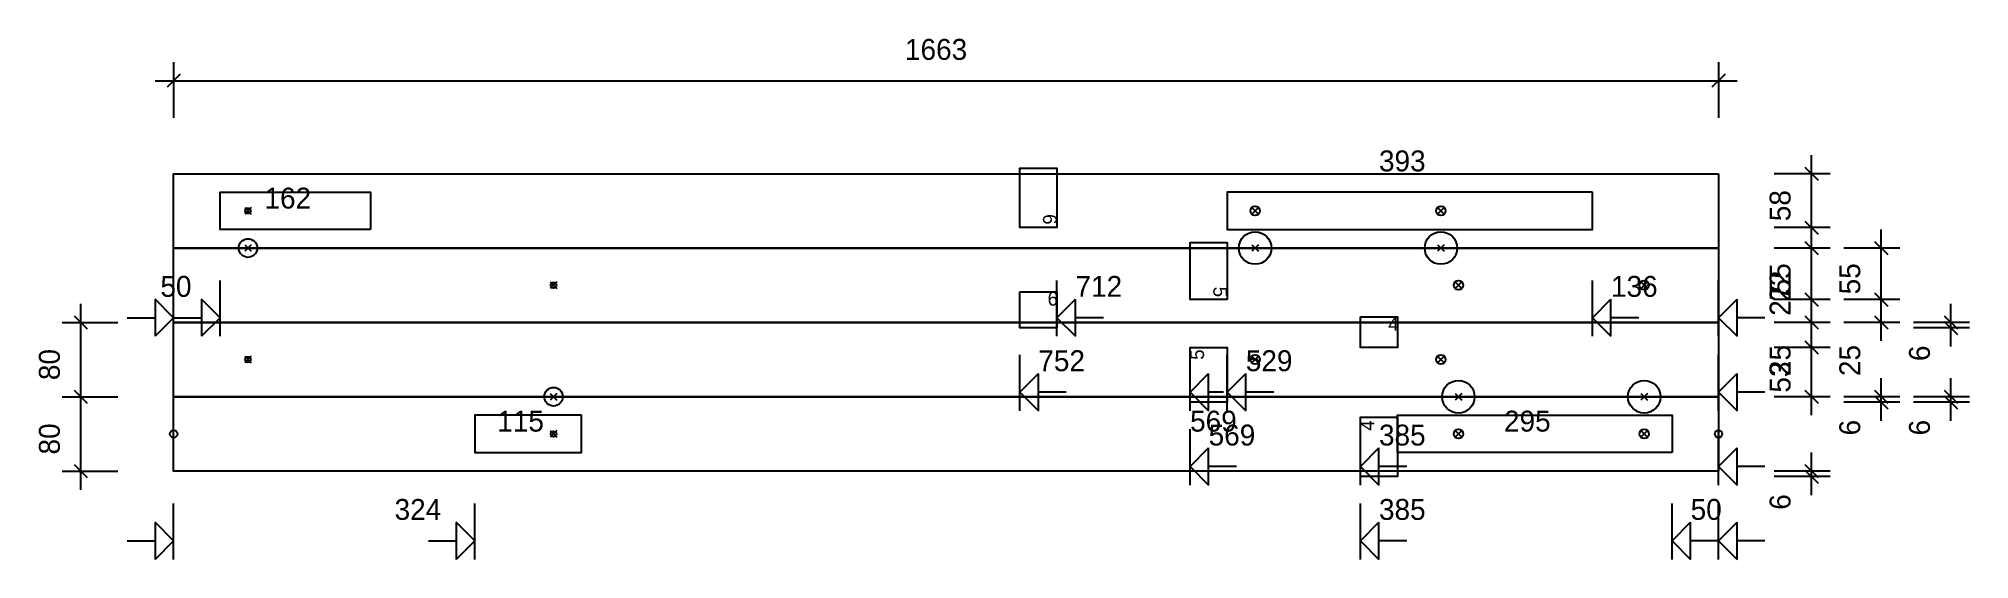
# Model space of a CAD drawing. Header units: millimetres. Extents: x -145 to 1933, y -95 to 465.
import ezdxf
from ezdxf.enums import TextEntityAlignment as Align

# ---------------------------------------------------------------- set-up
doc = ezdxf.new("R2010")
doc.units = ezdxf.units.MM
for name, color, linetype in [('2_SP1-2R', 7, 'CONTINUOUS'), ('CONTOUR', 7, 'CONTINUOUS'), ('CUT_HANDRAIL', 7, 'CONTINUOUS'), ('CUT_STEP', 7, 'CONTINUOUS'), ('CUT_STEPTEXT', 7, 'CONTINUOUS'), ('CUT_VANGTENON', 7, 'CONTINUOUS'), ('DIMLINES', 7, 'CONTINUOUS'), ('DIMLINESTEXT', 7, 'CONTINUOUS'), ('DRILLINGS', 7, 'CONTINUOUS')]:
    doc.layers.add(name, color=color, linetype=linetype)

msp = doc.modelspace()

# ---------------------------------------------------------------- linework, layer by layer
at = {"layer": '2_SP1-2R', "color": 0}
for centre in [(0, 40), (1662.844, 40)]:
    msp.add_circle(centre, 4, dxfattribs=at)
at = {"layer": 'CONTOUR', "color": 0, "linetype": '0'}
for points in [[(1662.844, 320), (1662.844, 240), (0, 240), (0, 320), (1662.844, 320)], [(1662.844, 240), (1662.844, 160), (0, 160), (0, 240), (1662.844, 240)], [(1662.844, 160), (1662.844, 80), (0, 80), (0, 160), (1662.844, 160)], [(1662.844, 80), (1662.844, 0), (0, 0), (0, 80), (1662.844, 80)]]:
    msp.add_lwpolyline(points, dxfattribs=at)
at = {"layer": 'CUT_HANDRAIL', "color": 1, "linetype": '1'}
for points in [[(211.923, 260), (130.962, 260), (50, 260), (50, 300), (211.923, 300), (211.923, 260)], [(438.925, 60), (381.562, 60), (324.198, 60), (324.198, 20), (438.925, 20), (438.925, 60)]]:
    msp.add_lwpolyline(points, dxfattribs=at)
at = {"layer": 'CUT_STEP', "color": 1, "linetype": '1'}
for points in [[(950.712, 320), (950.712, 291), (950.712, 262), (910.712, 262), (910.712, 320), (910.712, 326), (950.712, 326), (950.712, 320)], [(1134.045, 240), (1134.045, 212.289), (1134.045, 184.578), (1094.045, 184.578), (1094.045, 240), (1094.045, 246), (1134.045, 246), (1134.045, 240)], [(1134.045, 240), (1134.045, 212.289), (1134.045, 184.578), (1094.045, 184.578), (1094.045, 240), (1094.045, 246), (1134.045, 246), (1134.045, 240)], [(910.712, 193), (930.712, 193), (950.712, 193), (950.712, 160), (950.712, 154), (910.712, 154), (910.712, 160), (910.712, 193)], [(1277.379, 166), (1297.379, 166), (1317.379, 166), (1317.379, 160), (1317.379, 133.123), (1277.379, 133.123), (1277.379, 160), (1277.379, 166)], [(1094.045, 80), (1094.045, 106.5), (1094.045, 133), (1134.045, 133), (1134.045, 80), (1134.045, 74), (1094.045, 74), (1094.045, 80)], [(1094.045, 80), (1094.045, 106.5), (1094.045, 133), (1134.045, 133), (1134.045, 80), (1134.045, 74), (1094.045, 74), (1094.045, 80)], [(1277.379, 0), (1277.379, 29), (1277.379, 58), (1317.379, 58), (1317.379, 0), (1317.379, -6), (1277.379, -6), (1277.379, 0)]]:
    msp.add_lwpolyline(points, dxfattribs=at)
at = {"layer": 'CUT_VANGTENON', "color": 1, "linetype": '1'}
for points in [[(1527.082, 300), (1330.564, 300), (1134.045, 300), (1134.045, 260), (1527.082, 260), (1527.082, 300)], [(1612.844, 20), (1465.111, 20), (1317.379, 20), (1317.379, 60), (1612.844, 60), (1612.844, 20)]]:
    msp.add_lwpolyline(points, dxfattribs=at)
at = {"layer": 'DIMLINES', "color": 0}
for p, q in [((0, 440), (0, 380)), ((1662.844, 440), (1662.844, 380)), ((-20, 420), (1682.844, 420)), ((7.071, 427.071), (-7.071, 412.929)), ((1669.915, 427.071), (1655.773, 412.929)), ((1762.844, 220), (1762.844, 340)), ((1782.844, 320), (1722.844, 320)), ((1755.773, 327.071), (1769.915, 312.929)), ((1782.844, 262), (1722.844, 262)), ((1755.773, 269.071), (1769.915, 254.929)), ((1762.844, 140), (1762.844, 260)), ((1837.844, 140), (1837.844, 260)), ((1782.844, 240), (1722.844, 240)), ((1782.844, 240), (1722.844, 240)), ((1755.773, 247.071), (1769.915, 232.929)), ((1755.773, 247.071), (1769.915, 232.929)), ((1857.844, 240), (1797.844, 240)), ((1830.773, 247.071), (1844.915, 232.929)), ((0, 145), (0, 205)), ((50, 145), (50, 205)), ((950.712, 145), (950.712, 205)), ((1527.082, 145), (1527.082, 205)), ((1662.844, 145), (1662.844, 205)), ((1755.773, 191.649), (1769.915, 177.507)), ((1830.773, 191.649), (1844.915, 177.507)), ((-107.071, 167.071), (-92.929, 152.929)), ((-100, 60), (-100, 180)), ((0, 165), (-20, 185)), ((-20, 185), (-20, 145)), ((50, 165), (30, 185)), ((30, 185), (30, 145)), ((950.712, 165), (970.712, 185)), ((970.712, 145), (970.712, 185)), ((1527.082, 165), (1547.082, 185)), ((1547.082, 145), (1547.082, 185)), ((1662.844, 165), (1682.844, 185)), ((1682.844, 145), (1682.844, 185)), ((1782.844, 184.578), (1722.844, 184.578)), ((1755.773, 167.071), (1769.915, 152.929)), ((1755.773, 167.071), (1769.915, 152.929)), ((1762.844, 60), (1762.844, 180)), ((1857.844, 184.578), (1797.844, 184.578)), ((1830.773, 167.071), (1844.915, 152.929)), ((1905.773, 167.071), (1919.915, 152.929)), ((1912.844, 134), (1912.844, 180)), ((-120, 160), (-60, 160)), ((-50, 165), (-20, 165)), ((0, 165), (-20, 145)), ((0, 165), (30, 165)), ((50, 165), (30, 145)), ((950.712, 165), (970.712, 145)), ((1000.712, 165), (970.712, 165)), ((1527.082, 165), (1547.082, 145)), ((1577.082, 165), (1547.082, 165)), ((1662.844, 165), (1682.844, 145)), ((1712.844, 165), (1682.844, 165)), ((1782.844, 160), (1722.844, 160)), ((1782.844, 160), (1722.844, 160)), ((1857.844, 160), (1797.844, 160)), ((1932.844, 160), (1872.844, 160)), ((1932.844, 154), (1872.844, 154)), ((1905.773, 161.071), (1919.915, 146.929)), ((910.712, 65), (910.712, 125)), ((1094.045, 65), (1094.045, 125)), ((1134.045, 65), (1134.045, 125)), ((1662.844, 65), (1662.844, 125)), ((1782.844, 133.123), (1722.844, 133.123)), ((1755.773, 140.194), (1769.915, 126.052)), ((910.712, 85), (930.712, 105)), ((930.712, 65), (930.712, 105)), ((1094.045, 85), (1114.045, 105)), ((1114.045, 65), (1114.045, 105)), ((1134.045, 85), (1154.045, 105)), ((1154.045, 65), (1154.045, 105)), ((1662.844, 85), (1682.844, 105)), ((1682.844, 65), (1682.844, 105)), ((-107.071, 87.071), (-92.929, 72.929)), ((-107.071, 87.071), (-92.929, 72.929)), ((-100, -20), (-100, 100)), ((910.712, 85), (930.712, 65)), ((960.712, 85), (930.712, 85)), ((1094.045, 85), (1114.045, 65)), ((1130.045, 85), (1114.045, 85)), ((1134.045, 85), (1154.045, 65)), ((1184.045, 85), (1154.045, 85)), ((1662.844, 85), (1682.844, 65)), ((1712.844, 85), (1682.844, 85)), ((1755.773, 87.071), (1769.915, 72.929)), ((1830.773, 87.071), (1844.915, 72.929)), ((1837.844, 54), (1837.844, 100)), ((1905.773, 87.071), (1919.915, 72.929)), ((1912.844, 54), (1912.844, 100)), ((-120, 80), (-60, 80)), ((-120, 80), (-60, 80)), ((1782.844, 80), (1722.844, 80)), ((1857.844, 80), (1797.844, 80)), ((1857.844, 74), (1797.844, 74)), ((1830.773, 81.071), (1844.915, 66.929)), ((1932.844, 80), (1872.844, 80)), ((1932.844, 74), (1872.844, 74)), ((1905.773, 81.071), (1919.915, 66.929)), ((1094.045, -15), (1094.045, 45)), ((1277.379, -15), (1277.379, 45)), ((1662.844, -15), (1662.844, 45)), ((1094.045, 5), (1114.045, 25)), ((1114.045, -15), (1114.045, 25)), ((1277.379, 5), (1297.379, 25)), ((1297.379, -15), (1297.379, 25)), ((1662.844, 5), (1682.844, 25)), ((1682.844, -15), (1682.844, 25)), ((-120, 0), (-60, 0)), ((-107.071, 7.071), (-92.929, -7.071)), ((1094.045, 5), (1114.045, -15)), ((1144.045, 5), (1114.045, 5)), ((1277.379, 5), (1297.379, -15)), ((1327.379, 5), (1297.379, 5)), ((1662.844, 5), (1682.844, -15)), ((1712.844, 5), (1682.844, 5)), ((1782.844, 0), (1722.844, 0)), ((1755.773, 7.071), (1769.915, -7.071)), ((1755.773, 1.071), (1769.915, -13.071)), ((1762.844, -26), (1762.844, 20)), ((1782.844, -6), (1722.844, -6)), ((0, -95), (0, -35)), ((324.198, -95), (324.198, -35)), ((1277.379, -95), (1277.379, -35)), ((1612.844, -95), (1612.844, -35)), ((1662.844, -95), (1662.844, -35)), ((0, -75), (-20, -55)), ((-20, -55), (-20, -95)), ((324.198, -75), (304.198, -55)), ((304.198, -55), (304.198, -95)), ((1277.379, -75), (1297.379, -55)), ((1297.379, -95), (1297.379, -55)), ((1612.844, -75), (1632.844, -55)), ((1632.844, -95), (1632.844, -55)), ((1662.844, -75), (1682.844, -55)), ((1682.844, -95), (1682.844, -55)), ((-50, -75), (-20, -75)), ((0, -75), (-20, -95)), ((274.198, -75), (304.198, -75)), ((324.198, -75), (304.198, -95)), ((1277.379, -75), (1297.379, -95)), ((1327.379, -75), (1297.379, -75)), ((1612.844, -75), (1632.844, -95)), ((1662.844, -75), (1632.844, -75)), ((1662.844, -75), (1682.844, -95)), ((1712.844, -75), (1682.844, -75))]:
    msp.add_line(p, q, dxfattribs=at)
at = {"layer": 'DRILLINGS', "color": 3}
for p, q in [((83.536, 283.536), (76.464, 276.464)), ((76.466, 283.536), (83.534, 276.464)), ((1167.581, 283.536), (1160.51, 276.464)), ((1160.511, 283.536), (1167.58, 276.464)), ((1367.581, 283.536), (1360.51, 276.464)), ((1360.511, 283.536), (1367.58, 276.464)), ((83.536, 243.536), (76.464, 236.464)), ((76.466, 243.536), (83.534, 236.464)), ((1167.581, 243.536), (1160.51, 236.464)), ((1160.511, 243.536), (1167.58, 236.464)), ((1367.581, 243.536), (1360.51, 236.464)), ((1360.511, 243.536), (1367.58, 236.464)), ((412.461, 203.536), (405.39, 196.464)), ((405.391, 203.536), (412.46, 196.464)), ((1386.379, 203.536), (1379.308, 196.464)), ((1379.309, 203.536), (1386.378, 196.464)), ((1586.379, 203.536), (1579.308, 196.464)), ((1579.309, 203.536), (1586.378, 196.464)), ((83.536, 123.536), (76.464, 116.464)), ((76.466, 123.536), (83.534, 116.464)), ((1167.581, 123.536), (1160.51, 116.464)), ((1160.511, 123.536), (1167.58, 116.464)), ((1367.581, 123.536), (1360.51, 116.464)), ((1360.511, 123.536), (1367.58, 116.464)), ((412.461, 83.536), (405.39, 76.464)), ((405.391, 83.536), (412.46, 76.464)), ((1386.379, 83.536), (1379.308, 76.464)), ((1379.309, 83.536), (1386.378, 76.464)), ((1586.379, 83.536), (1579.308, 76.464)), ((1579.309, 83.536), (1586.378, 76.464)), ((412.461, 43.536), (405.39, 36.464)), ((405.391, 43.536), (412.46, 36.464)), ((1386.379, 43.536), (1379.308, 36.464)), ((1379.309, 43.536), (1386.378, 36.464)), ((1586.379, 43.536), (1579.308, 36.464)), ((1579.309, 43.536), (1586.378, 36.464))]:
    msp.add_line(p, q, dxfattribs=at)
for centre, radius in [((80, 280), 3), ((1164.045, 280), 5), ((1364.045, 280), 5), ((80, 240), 10), ((1164.045, 240), 17.5), ((1364.045, 240), 17.5), ((408.925, 200), 3), ((1382.844, 200), 5), ((1582.844, 200), 5), ((1164.045, 120), 5), ((1364.045, 120), 5), ((80, 120), 3), ((408.925, 80), 10), ((1382.844, 80), 17.5), ((1582.844, 80), 17.5), ((408.925, 40), 3), ((1382.844, 40), 5), ((1582.844, 40), 5)]:
    msp.add_circle(centre, radius, dxfattribs=at)

# ---------------------------------------------------------------- texts
at = {"layer": 'CUT_STEPTEXT'}
for s, rotation, p in [('6', 270, (950.712, 276.5)), ('5', 270, (1134.045, 198.434)), ('5', 270, (1134.045, 198.434)), ('5', 90, (1094.045, 119.75)), ('5', 90, (1094.045, 119.75)), ('4', 90, (1277.379, 43.5))]:
    msp.add_text(s, height=15, rotation=rotation, dxfattribs=at).set_placement(p, align=Align.TOP_LEFT)
for s, p in [('6', (940.712, 193)), ('4', (1307.379, 166))]:
    msp.add_text(s, height=15, dxfattribs=at).set_placement(p, align=Align.TOP_LEFT)
at = {"layer": 'DIMLINESTEXT'}
for s, p in [('1663', (787.174, 465)), ('393', (1297.378, 345)), ('162', (97.776, 305)), ('50', (-14.248, 210)), ('712', (970.712, 210)), ('136', (1547.082, 210)), ('752', (930.712, 130)), ('529', (1154.045, 130)), ('115', (348.376, 65)), ('569', (1094.045, 65)), ('295', (1431.925, 65)), ('569', (1114.045, 50)), ('385', (1297.379, 50)), ('324', (237.827, -30)), ('385', (1297.379, -30)), ('50', (1632.844, -30))]:
    msp.add_text(s, height=22.5, dxfattribs=at).set_placement(p, align=Align.TOP_LEFT)
for s, p in [('58', (1717.844, 268.876)), ('22', (1717.844, 182.252)), ('55', (1717.844, 190.165)), ('55', (1792.844, 190.165)), ('27', (1717.844, 167.1)), ('80', (-145, 97.876)), ('25', (1717.844, 102.252)), ('25', (1792.844, 102.252)), ('6', (1867.844, 118.376)), ('53', (1717.844, 84.438)), ('80', (-145, 17.876)), ('6', (1792.844, 38.376)), ('6', (1867.844, 38.376)), ('6', (1717.844, -41.624))]:
    msp.add_text(s, height=22.5, rotation=90, dxfattribs=at).set_placement(p, align=Align.TOP_LEFT)

doc.saveas('drawing.dxf')
